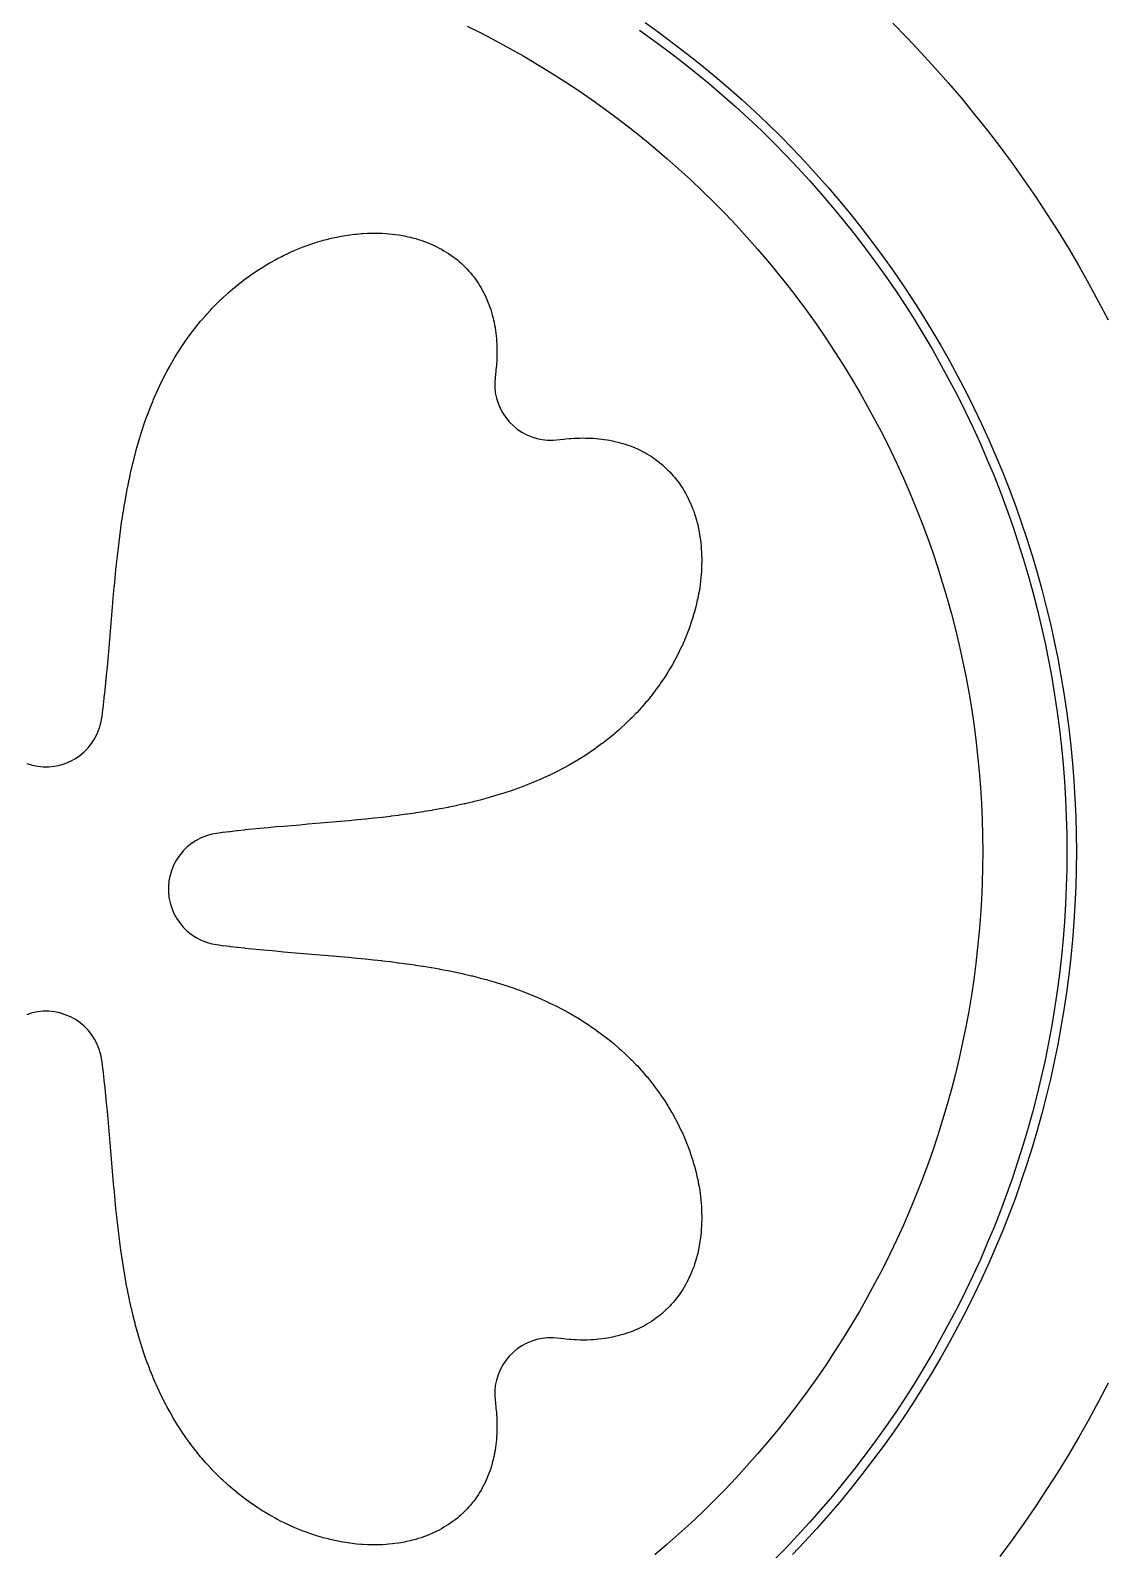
# Model space of a CAD drawing. Header units: metres. Extents: x 10 to 1210, y 10 to 2773.
# Drawn here: x 907.3 to 1021.7, y 1684.5 to 1846.6 of the extents above; entities that cross this region are included whole.
import ezdxf

# ---------------------------------------------------------------- set-up
doc = ezdxf.new("R2010")
doc.units = ezdxf.units.M
for name, color, linetype in [('ACIKLIK', 5, 'Continuous'), ('CAM_SABLON', 4, 'Continuous'), ('DIS_KENAR_V91_Z3', 1, 'Continuous'), ('LAMBA_T4_Z4', 3, 'Continuous')]:
    doc.layers.add(name, color=color, linetype=linetype)

msp = doc.modelspace()

# ---------------------------------------------------------------- linework, layer by layer
at = {"layer": 'ACIKLIK'}
msp.add_lwpolyline([(953.96, 1847.08), (955.49, 1846.32), (957.01, 1845.53), (958.51, 1844.71), (960, 1843.87), (961.47, 1843), (962.93, 1842.11), (964.37, 1841.19), (965.8, 1840.24), (967.21, 1839.28), (968.6, 1838.28), (969.98, 1837.27), (971.33, 1836.22), (972.67, 1835.16), (973.99, 1834.07), (975.29, 1832.96), (976.57, 1831.83), (977.84, 1830.67), (979.08, 1829.49), (980.3, 1828.3), (981.49, 1827.08), (982.67, 1825.84), (983.83, 1824.57), (984.96, 1823.29), (986.07, 1821.99), (987.16, 1820.67), (988.22, 1819.33), (989.27, 1817.98), (990.28, 1816.6), (991.28, 1815.21), (992.24, 1813.8), (993.19, 1812.37), (994.11, 1810.93), (995, 1809.47), (995.87, 1808), (996.71, 1806.51), (997.53, 1805.01), (998.32, 1803.49), (999.08, 1801.96), (999.82, 1800.42), (1000.53, 1798.86), (1001.21, 1797.29), (1001.86, 1795.71), (1002.49, 1794.12), (1003.09, 1792.52), (1003.66, 1790.91), (1004.2, 1789.28), (1004.72, 1787.65), (1005.2, 1786.01), (1005.66, 1784.36), (1006.09, 1782.71), (1006.49, 1781.04), (1006.86, 1779.38), (1007.2, 1777.7), (1007.51, 1776.02), (1007.79, 1774.33), (1008.05, 1772.64), (1008.27, 1770.94), (1008.46, 1769.24), (1008.63, 1767.54), (1008.76, 1765.84), (1008.86, 1764.13), (1008.94, 1762.42), (1008.98, 1760.71), (1009, 1759), (1009, 1759), (1008.98, 1757.29), (1008.94, 1755.58), (1008.86, 1753.87), (1008.76, 1752.16), (1008.63, 1750.46), (1008.46, 1748.76), (1008.27, 1747.06), (1008.05, 1745.36), (1007.79, 1743.67), (1007.51, 1741.98), (1007.2, 1740.3), (1006.86, 1738.62), (1006.49, 1736.96), (1006.09, 1735.29), (1005.66, 1733.64), (1005.2, 1731.99), (1004.72, 1730.35), (1004.2, 1728.72), (1003.66, 1727.09), (1003.09, 1725.48), (1002.49, 1723.88), (1001.86, 1722.29), (1001.21, 1720.71), (1000.53, 1719.14), (999.82, 1717.58), (999.08, 1716.04), (998.32, 1714.51), (997.53, 1712.99), (996.71, 1711.49), (995.87, 1710), (995, 1708.53), (994.11, 1707.07), (993.19, 1705.63), (992.24, 1704.2), (991.28, 1702.79), (990.28, 1701.4), (989.27, 1700.02), (988.22, 1698.67), (987.16, 1697.33), (986.07, 1696.01), (984.96, 1694.71), (983.83, 1693.43), (982.67, 1692.16), (981.49, 1690.92), (980.3, 1689.7), (979.08, 1688.51), (977.84, 1687.33), (976.57, 1686.17), (975.29, 1685.04), (973.99, 1683.93)], dxfattribs=at)
at = {"layer": 'CAM_SABLON'}
msp.add_lwpolyline([(972.37, 1846.65), (973.89, 1845.56), (975.39, 1844.45), (976.88, 1843.32), (978.34, 1842.15), (979.78, 1840.97), (981.2, 1839.75), (982.6, 1838.52), (983.97, 1837.25), (985.33, 1835.97), (986.66, 1834.66), (987.97, 1833.33), (989.25, 1831.97), (990.52, 1830.6), (991.75, 1829.2), (992.97, 1827.78), (994.15, 1826.34), (995.32, 1824.88), (996.45, 1823.39), (997.56, 1821.89), (998.65, 1820.37), (999.71, 1818.83), (1000.74, 1817.28), (1001.74, 1815.7), (1002.72, 1814.11), (1003.66, 1812.5), (1004.58, 1810.87), (1005.47, 1809.23), (1006.34, 1807.58), (1007.17, 1805.91), (1007.97, 1804.22), (1008.75, 1802.52), (1009.49, 1800.81), (1010.21, 1799.08), (1010.89, 1797.35), (1011.55, 1795.6), (1012.17, 1793.84), (1012.76, 1792.06), (1013.32, 1790.28), (1013.85, 1788.49), (1014.35, 1786.69), (1014.82, 1784.89), (1015.26, 1783.07), (1015.66, 1781.25), (1016.03, 1779.42), (1016.37, 1777.58), (1016.68, 1775.74), (1016.96, 1773.89), (1017.2, 1772.04), (1017.41, 1770.18), (1017.59, 1768.33), (1017.74, 1766.46), (1017.85, 1764.6), (1017.93, 1762.73), (1017.98, 1760.87), (1018, 1759), (1018, 1759), (1017.98, 1757.13), (1017.93, 1755.27), (1017.85, 1753.4), (1017.74, 1751.54), (1017.59, 1749.67), (1017.41, 1747.82), (1017.2, 1745.96), (1016.96, 1744.11), (1016.68, 1742.26), (1016.37, 1740.42), (1016.03, 1738.58), (1015.66, 1736.75), (1015.26, 1734.93), (1014.82, 1733.11), (1014.35, 1731.31), (1013.85, 1729.51), (1013.32, 1727.72), (1012.76, 1725.94), (1012.17, 1724.16), (1011.55, 1722.4), (1010.89, 1720.65), (1010.21, 1718.92), (1009.49, 1717.19), (1008.75, 1715.48), (1007.97, 1713.78), (1007.17, 1712.09), (1006.34, 1710.42), (1005.47, 1708.77), (1004.58, 1707.13), (1003.66, 1705.5), (1002.72, 1703.89), (1001.74, 1702.3), (1000.74, 1700.72), (999.71, 1699.17), (998.65, 1697.63), (997.56, 1696.11), (996.45, 1694.61), (995.32, 1693.12), (994.15, 1691.66), (992.97, 1690.22), (991.75, 1688.8), (990.52, 1687.4), (989.25, 1686.03), (987.97, 1684.67), (986.66, 1683.34)], dxfattribs=at)
at = {"layer": 'DIS_KENAR_V91_Z3'}
for points in [[(999.39, 1847.39), (1000.92, 1845.83), (1002.42, 1844.25), (1003.89, 1842.64), (1005.34, 1841.01), (1006.76, 1839.35), (1008.14, 1837.67), (1009.5, 1835.96), (1010.83, 1834.23), (1012.13, 1832.47), (1013.39, 1830.7), (1014.63, 1828.9), (1015.83, 1827.08), (1017.01, 1825.24), (1018.15, 1823.38), (1019.25, 1821.5), (1020.33, 1819.6), (1021.37, 1817.68), (1022.38, 1815.75)], [(906.95, 1768.41), (907.52, 1768.23), (908.11, 1768.11), (908.7, 1768.05), (909.3, 1768.05), (909.89, 1768.11), (910.48, 1768.23), (911.05, 1768.41), (911.6, 1768.64), (912.12, 1768.92), (912.61, 1769.26), (913.07, 1769.64), (913.49, 1770.07), (913.86, 1770.53), (914.18, 1771.03), (914.46, 1771.56), (914.68, 1772.12), (914.84, 1772.69), (914.97, 1773.43), (915.02, 1773.79), (915.02, 1773.85), (915.11, 1774.58), (915.12, 1774.64), (915.2, 1775.38), (915.21, 1775.43), (915.29, 1776.19), (915.3, 1776.23), (915.38, 1777), (915.46, 1777.83), (915.54, 1778.66), (915.61, 1779.5), (915.69, 1780.35), (915.76, 1781.21), (915.83, 1782.07), (915.91, 1782.94), (915.98, 1783.81), (916.05, 1784.68), (916.05, 1784.68), (916.13, 1785.55), (916.13, 1785.56), (916.2, 1786.42), (916.21, 1786.44), (916.28, 1787.3), (916.29, 1787.32), (916.37, 1788.18), (916.37, 1788.21), (916.45, 1789.06), (916.46, 1789.1), (916.55, 1789.95), (916.55, 1789.98), (916.64, 1790.83), (916.65, 1790.87), (916.75, 1791.71), (916.75, 1791.76), (916.86, 1792.6), (916.86, 1792.65), (916.98, 1793.48), (916.98, 1793.53), (917.1, 1794.36), (917.11, 1794.42), (917.24, 1795.23), (917.25, 1795.3), (917.38, 1796.11), (917.39, 1796.18), (917.53, 1796.98), (917.55, 1797.05), (917.7, 1797.85), (917.71, 1797.93), (917.87, 1798.71), (917.89, 1798.79), (918.06, 1799.57), (918.08, 1799.66), (918.26, 1800.42), (918.28, 1800.51), (918.47, 1801.27), (918.5, 1801.36), (918.7, 1802.11), (918.73, 1802.21), (918.94, 1802.94), (918.97, 1803.05), (919.2, 1803.77), (919.23, 1803.88), (919.48, 1804.63), (919.52, 1804.75), (919.77, 1805.45), (919.81, 1805.56), (920.07, 1806.25), (920.12, 1806.37), (920.39, 1807.04), (920.44, 1807.16), (920.72, 1807.82), (920.78, 1807.95), (921.07, 1808.59), (921.13, 1808.72), (921.44, 1809.35), (921.51, 1809.48), (921.83, 1810.1), (921.9, 1810.23), (922.23, 1810.84), (922.3, 1810.97), (922.64, 1811.56), (922.72, 1811.69), (923.08, 1812.27), (923.16, 1812.4), (923.53, 1812.97), (923.62, 1813.1), (924, 1813.65), (924.09, 1813.78), (924.48, 1814.31), (924.58, 1814.45), (924.99, 1814.97), (925.09, 1815.1), (925.5, 1815.6), (925.61, 1815.73), (926.04, 1816.22), (926.15, 1816.35), (926.59, 1816.82), (926.7, 1816.94), (927.15, 1817.4), (927.27, 1817.53), (927.73, 1817.97), (927.85, 1818.09), (928.32, 1818.52), (928.45, 1818.63), (928.93, 1819.04), (929.06, 1819.16), (929.54, 1819.55), (929.68, 1819.66), (930.18, 1820.04), (930.32, 1820.14), (930.82, 1820.51), (930.96, 1820.61), (931.47, 1820.95), (931.62, 1821.05), (932.13, 1821.38), (932.29, 1821.47), (932.8, 1821.78), (932.96, 1821.87), (933.48, 1822.16), (933.64, 1822.25), (934.17, 1822.52), (934.34, 1822.6), (934.87, 1822.85), (935.03, 1822.93), (935.56, 1823.17), (935.73, 1823.24), (936.27, 1823.45), (936.44, 1823.52), (936.97, 1823.72), (937.15, 1823.78), (937.68, 1823.96), (937.87, 1824.02), (938.39, 1824.17), (938.58, 1824.23), (939.1, 1824.36), (939.29, 1824.41), (939.81, 1824.53), (940.01, 1824.57), (940.52, 1824.67), (940.72, 1824.71), (941.22, 1824.79), (941.43, 1824.82), (941.92, 1824.88), (942.13, 1824.9), (942.62, 1824.94), (942.83, 1824.96), (943.31, 1824.98), (943.53, 1824.99), (943.99, 1825), (944.21, 1825), (944.66, 1824.99), (944.89, 1824.98), (945.32, 1824.95), (945.56, 1824.93), (945.98, 1824.89), (946.22, 1824.86), (946.62, 1824.81), (946.86, 1824.77), (947.25, 1824.7), (947.49, 1824.65), (947.86, 1824.57), (948.11, 1824.5), (948.46, 1824.41), (948.72, 1824.33), (949.05, 1824.23), (949.31, 1824.14), (949.62, 1824.02), (949.88, 1823.92), (950.17, 1823.79), (950.43, 1823.67), (950.71, 1823.54), (950.97, 1823.41), (951.23, 1823.27), (951.48, 1823.12), (951.73, 1822.97), (951.98, 1822.81), (952.21, 1822.65), (952.45, 1822.48), (952.67, 1822.32), (952.91, 1822.13), (953.11, 1821.96), (953.34, 1821.75), (953.53, 1821.58), (953.75, 1821.36), (953.92, 1821.18), (954.13, 1820.95), (954.3, 1820.76), (954.5, 1820.52), (954.65, 1820.33), (954.84, 1820.08), (954.98, 1819.87), (955.15, 1819.62), (955.29, 1819.4), (955.44, 1819.15), (955.57, 1818.92), (955.71, 1818.66), (955.83, 1818.42), (955.96, 1818.15), (956.07, 1817.9), (956.18, 1817.64), (956.28, 1817.37), (956.37, 1817.11), (956.47, 1816.83), (956.55, 1816.58), (956.63, 1816.28), (956.7, 1816.03), (956.77, 1815.72), (956.83, 1815.48), (956.89, 1815.16), (956.93, 1814.91), (956.98, 1814.58), (957.01, 1814.34), (957.05, 1814), (957.08, 1813.77), (957.1, 1813.41), (957.11, 1813.19), (957.13, 1812.82), (957.13, 1812.61), (957.14, 1812.22), (957.13, 1812.02), (957.12, 1811.63), (957.11, 1811.43), (957.09, 1811.03), (957.07, 1810.85), (957.03, 1810.44), (957.01, 1810.26), (956.97, 1809.94), (956.9, 1809.13), (956.9, 1808.55), (956.96, 1807.97), (957.08, 1807.4), (957.25, 1806.85), (957.48, 1806.31), (957.75, 1805.79), (958.08, 1805.31), (958.45, 1804.86), (958.86, 1804.45), (959.31, 1804.08), (959.79, 1803.75), (960.31, 1803.48), (960.85, 1803.25), (961.4, 1803.08), (961.97, 1802.96), (962.55, 1802.9), (963.14, 1802.9), (963.89, 1802.97), (964.26, 1803.01), (964.44, 1803.03), (964.85, 1803.07), (965.03, 1803.09), (965.43, 1803.11), (965.63, 1803.12), (966.02, 1803.13), (966.22, 1803.14), (966.61, 1803.13), (966.82, 1803.13), (967.19, 1803.11), (967.41, 1803.1), (967.77, 1803.08), (968, 1803.05), (968.34, 1803.01), (968.58, 1802.98), (968.91, 1802.93), (969.16, 1802.89), (969.48, 1802.83), (969.72, 1802.77), (970.03, 1802.7), (970.28, 1802.63), (970.58, 1802.55), (970.83, 1802.47), (971.11, 1802.37), (971.37, 1802.28), (971.64, 1802.18), (971.9, 1802.07), (972.15, 1801.96), (972.42, 1801.83), (972.66, 1801.71), (972.92, 1801.57), (973.15, 1801.44), (973.4, 1801.29), (973.62, 1801.15), (973.87, 1800.98), (974.08, 1800.84), (974.33, 1800.65), (974.52, 1800.5), (974.76, 1800.3), (974.95, 1800.13), (975.18, 1799.92), (975.36, 1799.75), (975.58, 1799.53), (975.75, 1799.34), (975.96, 1799.11), (976.13, 1798.91), (976.32, 1798.67), (976.48, 1798.45), (976.65, 1798.21), (976.81, 1797.98), (976.97, 1797.73), (977.12, 1797.48), (977.27, 1797.23), (977.41, 1796.97), (977.54, 1796.71), (977.67, 1796.43), (977.79, 1796.17), (977.92, 1795.88), (978.02, 1795.62), (978.14, 1795.31), (978.23, 1795.05), (978.33, 1794.72), (978.41, 1794.46), (978.5, 1794.11), (978.57, 1793.86), (978.65, 1793.49), (978.7, 1793.25), (978.77, 1792.86), (978.81, 1792.62), (978.86, 1792.22), (978.89, 1791.98), (978.93, 1791.56), (978.95, 1791.32), (978.98, 1790.89), (978.99, 1790.66), (979, 1790.21), (979, 1789.99), (978.99, 1789.53), (978.98, 1789.31), (978.96, 1788.83), (978.94, 1788.62), (978.9, 1788.13), (978.88, 1787.92), (978.82, 1787.43), (978.79, 1787.22), (978.71, 1786.72), (978.67, 1786.52), (978.57, 1786.01), (978.53, 1785.81), (978.41, 1785.29), (978.36, 1785.1), (978.23, 1784.58), (978.17, 1784.39), (978.02, 1783.87), (977.96, 1783.68), (977.78, 1783.15), (977.72, 1782.97), (977.52, 1782.44), (977.45, 1782.27), (977.24, 1781.73), (977.17, 1781.56), (976.93, 1781.03), (976.85, 1780.87), (976.6, 1780.34), (976.52, 1780.17), (976.25, 1779.64), (976.16, 1779.48), (975.87, 1778.96), (975.78, 1778.8), (975.47, 1778.29), (975.38, 1778.13), (975.05, 1777.62), (974.95, 1777.47), (974.61, 1776.96), (974.51, 1776.82), (974.14, 1776.32), (974.04, 1776.18), (973.66, 1775.68), (973.55, 1775.54), (973.16, 1775.06), (973.04, 1774.93), (972.63, 1774.45), (972.52, 1774.32), (972.09, 1773.85), (971.97, 1773.73), (971.53, 1773.27), (971.4, 1773.15), (970.94, 1772.7), (970.82, 1772.59), (970.35, 1772.15), (970.22, 1772.04), (969.73, 1771.61), (969.6, 1771.5), (969.1, 1771.09), (968.97, 1770.99), (968.45, 1770.58), (968.31, 1770.48), (967.78, 1770.09), (967.65, 1770), (967.1, 1769.62), (966.97, 1769.53), (966.4, 1769.16), (966.27, 1769.08), (965.69, 1768.72), (965.56, 1768.64), (964.97, 1768.3), (964.84, 1768.23), (964.23, 1767.9), (964.1, 1767.83), (963.48, 1767.51), (963.35, 1767.44), (962.72, 1767.13), (962.59, 1767.07), (961.95, 1766.78), (961.82, 1766.72), (961.16, 1766.44), (961.04, 1766.39), (960.37, 1766.12), (960.25, 1766.07), (959.56, 1765.81), (959.45, 1765.77), (958.75, 1765.52), (958.64, 1765.48), (957.97, 1765.26), (957.87, 1765.23), (957.14, 1765), (957.03, 1764.97), (956.3, 1764.76), (956.2, 1764.73), (955.45, 1764.52), (955.35, 1764.5), (954.6, 1764.31), (954.5, 1764.28), (953.74, 1764.1), (953.65, 1764.08), (952.87, 1763.91), (952.79, 1763.89), (952, 1763.73), (951.92, 1763.71), (951.12, 1763.56), (951.05, 1763.55), (950.24, 1763.4), (950.17, 1763.39), (949.36, 1763.26), (949.29, 1763.25), (948.47, 1763.12), (948.41, 1763.11), (947.58, 1762.99), (947.53, 1762.98), (946.69, 1762.87), (946.64, 1762.86), (945.8, 1762.76), (945.76, 1762.75), (944.91, 1762.65), (944.87, 1762.65), (944.02, 1762.55), (943.98, 1762.55), (943.13, 1762.46), (943.09, 1762.46), (942.24, 1762.37), (942.21, 1762.37), (941.35, 1762.29), (941.32, 1762.29), (940.46, 1762.21), (940.44, 1762.21), (939.57, 1762.13), (939.56, 1762.13), (938.69, 1762.05), (938.68, 1762.05), (937.82, 1761.98), (936.94, 1761.91), (936.08, 1761.83), (935.23, 1761.76), (934.38, 1761.69), (933.54, 1761.62), (932.7, 1761.54), (931.87, 1761.46), (931.05, 1761.38), (930.23, 1761.3), (930.19, 1761.29), (929.43, 1761.21), (929.38, 1761.2), (928.64, 1761.12), (928.58, 1761.11), (927.85, 1761.02), (927.79, 1761.02), (927.43, 1760.97), (926.69, 1760.84), (926.12, 1760.68), (925.56, 1760.46), (925.03, 1760.18), (924.53, 1759.86), (924.07, 1759.49), (923.64, 1759.07), (923.26, 1758.61), (922.92, 1758.12), (922.64, 1757.6), (922.41, 1757.05), (922.23, 1756.48), (922.11, 1755.89), (922.05, 1755.3), (922.05, 1754.7), (922.11, 1754.11), (922.23, 1753.52), (922.41, 1752.95), (922.64, 1752.4), (922.92, 1751.88), (923.26, 1751.39), (923.64, 1750.93), (924.07, 1750.51), (924.53, 1750.14), (925.03, 1749.82), (925.56, 1749.54), (926.12, 1749.32), (926.69, 1749.16), (927.43, 1749.03), (927.79, 1748.98), (927.85, 1748.98), (928.58, 1748.89), (928.64, 1748.88), (929.38, 1748.8), (929.43, 1748.79), (930.19, 1748.71), (930.23, 1748.7), (931, 1748.62), (931.83, 1748.54), (932.66, 1748.46), (933.5, 1748.39), (934.35, 1748.31), (935.21, 1748.24), (936.07, 1748.17), (936.94, 1748.09), (937.81, 1748.02), (938.68, 1747.95), (938.68, 1747.95), (939.55, 1747.87), (939.56, 1747.87), (940.42, 1747.8), (940.44, 1747.79), (941.3, 1747.72), (941.32, 1747.71), (942.18, 1747.63), (942.21, 1747.63), (943.06, 1747.55), (943.1, 1747.54), (943.95, 1747.45), (943.98, 1747.45), (944.83, 1747.36), (944.87, 1747.35), (945.71, 1747.25), (945.76, 1747.25), (946.6, 1747.14), (946.65, 1747.14), (947.48, 1747.02), (947.53, 1747.02), (948.36, 1746.9), (948.42, 1746.89), (949.23, 1746.76), (949.3, 1746.75), (950.11, 1746.62), (950.18, 1746.61), (950.98, 1746.47), (951.05, 1746.45), (951.85, 1746.3), (951.93, 1746.29), (952.71, 1746.13), (952.79, 1746.11), (953.57, 1745.94), (953.66, 1745.92), (954.42, 1745.74), (954.51, 1745.72), (955.27, 1745.53), (955.36, 1745.5), (956.11, 1745.3), (956.21, 1745.27), (956.94, 1745.06), (957.05, 1745.03), (957.77, 1744.8), (957.88, 1744.77), (958.63, 1744.52), (958.75, 1744.48), (959.45, 1744.23), (959.56, 1744.19), (960.25, 1743.93), (960.37, 1743.88), (961.04, 1743.61), (961.16, 1743.56), (961.82, 1743.28), (961.95, 1743.22), (962.59, 1742.93), (962.72, 1742.87), (963.35, 1742.56), (963.48, 1742.49), (964.1, 1742.17), (964.23, 1742.1), (964.84, 1741.77), (964.97, 1741.7), (965.56, 1741.36), (965.69, 1741.28), (966.27, 1740.92), (966.4, 1740.84), (966.97, 1740.47), (967.1, 1740.38), (967.65, 1740), (967.78, 1739.91), (968.31, 1739.52), (968.45, 1739.42), (968.97, 1739.01), (969.1, 1738.91), (969.6, 1738.5), (969.73, 1738.39), (970.22, 1737.96), (970.35, 1737.85), (970.82, 1737.41), (970.94, 1737.3), (971.4, 1736.85), (971.53, 1736.73), (971.97, 1736.27), (972.09, 1736.15), (972.52, 1735.68), (972.63, 1735.55), (973.04, 1735.07), (973.16, 1734.94), (973.55, 1734.46), (973.66, 1734.32), (974.04, 1733.82), (974.14, 1733.68), (974.51, 1733.18), (974.61, 1733.04), (974.95, 1732.53), (975.05, 1732.38), (975.38, 1731.87), (975.47, 1731.71), (975.78, 1731.2), (975.87, 1731.04), (976.16, 1730.52), (976.25, 1730.36), (976.52, 1729.83), (976.6, 1729.66), (976.85, 1729.13), (976.93, 1728.97), (977.17, 1728.44), (977.24, 1728.27), (977.45, 1727.73), (977.52, 1727.56), (977.72, 1727.03), (977.78, 1726.85), (977.96, 1726.32), (978.02, 1726.13), (978.17, 1725.61), (978.23, 1725.42), (978.36, 1724.9), (978.41, 1724.71), (978.53, 1724.19), (978.57, 1723.99), (978.67, 1723.48), (978.71, 1723.28), (978.79, 1722.78), (978.82, 1722.57), (978.88, 1722.08), (978.9, 1721.87), (978.94, 1721.38), (978.96, 1721.17), (978.98, 1720.69), (978.99, 1720.47), (979, 1720.01), (979, 1719.79), (978.99, 1719.34), (978.98, 1719.11), (978.95, 1718.68), (978.93, 1718.44), (978.89, 1718.02), (978.86, 1717.78), (978.81, 1717.38), (978.77, 1717.14), (978.7, 1716.75), (978.65, 1716.51), (978.57, 1716.14), (978.5, 1715.89), (978.41, 1715.54), (978.33, 1715.28), (978.23, 1714.95), (978.14, 1714.69), (978.02, 1714.38), (977.92, 1714.12), (977.79, 1713.83), (977.67, 1713.57), (977.54, 1713.29), (977.41, 1713.03), (977.27, 1712.77), (977.12, 1712.52), (976.97, 1712.27), (976.81, 1712.02), (976.65, 1711.79), (976.48, 1711.55), (976.32, 1711.33), (976.13, 1711.09), (975.96, 1710.89), (975.75, 1710.66), (975.58, 1710.47), (975.36, 1710.25), (975.18, 1710.08), (974.95, 1709.87), (974.76, 1709.7), (974.52, 1709.5), (974.33, 1709.35), (974.08, 1709.16), (973.87, 1709.02), (973.62, 1708.85), (973.4, 1708.71), (973.15, 1708.56), (972.92, 1708.43), (972.66, 1708.29), (972.42, 1708.17), (972.15, 1708.04), (971.9, 1707.93), (971.64, 1707.82), (971.37, 1707.72), (971.11, 1707.63), (970.83, 1707.53), (970.58, 1707.45), (970.28, 1707.37), (970.03, 1707.3), (969.72, 1707.23), (969.48, 1707.17), (969.16, 1707.11), (968.91, 1707.07), (968.58, 1707.02), (968.34, 1706.99), (968, 1706.95), (967.77, 1706.92), (967.41, 1706.9), (967.19, 1706.89), (966.82, 1706.87), (966.61, 1706.87), (966.22, 1706.86), (966.02, 1706.87), (965.63, 1706.88), (965.43, 1706.89), (965.03, 1706.91), (964.85, 1706.93), (964.44, 1706.97), (964.26, 1706.99), (963.94, 1707.03), (963.13, 1707.1), (962.55, 1707.1), (961.97, 1707.04), (961.4, 1706.92), (960.85, 1706.75), (960.31, 1706.52), (959.79, 1706.25), (959.31, 1705.92), (958.86, 1705.55), (958.45, 1705.14), (958.08, 1704.69), (957.75, 1704.21), (957.48, 1703.69), (957.25, 1703.15), (957.08, 1702.6), (956.96, 1702.03), (956.9, 1701.45), (956.9, 1700.86), (956.97, 1700.11), (957.01, 1699.74), (957.03, 1699.56), (957.07, 1699.15), (957.09, 1698.97), (957.11, 1698.57), (957.12, 1698.37), (957.13, 1697.98), (957.14, 1697.78), (957.13, 1697.39), (957.13, 1697.18), (957.11, 1696.81), (957.1, 1696.59), (957.08, 1696.23), (957.05, 1696), (957.01, 1695.66), (956.98, 1695.42), (956.93, 1695.09), (956.89, 1694.84), (956.83, 1694.52), (956.77, 1694.28), (956.7, 1693.97), (956.63, 1693.72), (956.55, 1693.42), (956.47, 1693.17), (956.37, 1692.89), (956.28, 1692.63), (956.18, 1692.36), (956.07, 1692.1), (955.96, 1691.85), (955.83, 1691.58), (955.71, 1691.34), (955.57, 1691.08), (955.44, 1690.85), (955.29, 1690.6), (955.15, 1690.38), (954.98, 1690.13), (954.84, 1689.92), (954.65, 1689.67), (954.5, 1689.48), (954.3, 1689.24), (954.13, 1689.05), (953.92, 1688.82), (953.75, 1688.64), (953.53, 1688.42), (953.34, 1688.25), (953.11, 1688.04), (952.91, 1687.87), (952.67, 1687.68), (952.45, 1687.52), (952.21, 1687.35), (951.98, 1687.19), (951.73, 1687.03), (951.48, 1686.88), (951.23, 1686.73), (950.97, 1686.59), (950.71, 1686.46), (950.43, 1686.33), (950.17, 1686.21), (949.88, 1686.08), (949.62, 1685.98), (949.31, 1685.86), (949.05, 1685.77), (948.72, 1685.67), (948.46, 1685.59), (948.11, 1685.5), (947.86, 1685.43), (947.49, 1685.35), (947.25, 1685.3), (946.86, 1685.23), (946.62, 1685.19), (946.22, 1685.14), (945.98, 1685.11), (945.56, 1685.07), (945.32, 1685.05), (944.89, 1685.02), (944.66, 1685.01), (944.21, 1685), (943.99, 1685), (943.53, 1685.01), (943.31, 1685.02), (942.83, 1685.04), (942.62, 1685.06), (942.13, 1685.1), (941.92, 1685.12), (941.43, 1685.18), (941.22, 1685.21), (940.72, 1685.29), (940.52, 1685.33), (940.01, 1685.43), (939.81, 1685.47), (939.29, 1685.59), (939.1, 1685.64), (938.58, 1685.77), (938.39, 1685.83), (937.87, 1685.98), (937.68, 1686.04), (937.15, 1686.22), (936.97, 1686.28), (936.44, 1686.48), (936.27, 1686.55), (935.73, 1686.76), (935.56, 1686.83), (935.03, 1687.07), (934.87, 1687.15), (934.34, 1687.4), (934.17, 1687.48), (933.64, 1687.75), (933.48, 1687.84), (932.96, 1688.13), (932.8, 1688.22), (932.29, 1688.53), (932.13, 1688.62), (931.62, 1688.95), (931.47, 1689.05), (930.96, 1689.39), (930.82, 1689.49), (930.32, 1689.86), (930.18, 1689.96), (929.68, 1690.34), (929.54, 1690.45), (929.06, 1690.84), (928.93, 1690.96), (928.45, 1691.37), (928.32, 1691.48), (927.85, 1691.91), (927.73, 1692.03), (927.27, 1692.47), (927.15, 1692.6), (926.7, 1693.06), (926.59, 1693.18), (926.15, 1693.65), (926.04, 1693.78), (925.61, 1694.27), (925.5, 1694.4), (925.09, 1694.9), (924.99, 1695.03), (924.58, 1695.55), (924.48, 1695.69), (924.09, 1696.22), (924, 1696.35), (923.62, 1696.9), (923.53, 1697.03), (923.16, 1697.6), (923.08, 1697.73), (922.72, 1698.31), (922.64, 1698.44), (922.3, 1699.03), (922.23, 1699.16), (921.9, 1699.77), (921.83, 1699.9), (921.51, 1700.52), (921.44, 1700.65), (921.13, 1701.28), (921.07, 1701.41), (920.78, 1702.05), (920.72, 1702.18), (920.44, 1702.84), (920.39, 1702.96), (920.12, 1703.63), (920.07, 1703.75), (919.81, 1704.44), (919.77, 1704.55), (919.52, 1705.25), (919.48, 1705.36), (919.26, 1706.03), (919.23, 1706.13), (919, 1706.86), (918.97, 1706.97), (918.76, 1707.7), (918.73, 1707.8), (918.52, 1708.55), (918.5, 1708.65), (918.31, 1709.4), (918.28, 1709.5), (918.1, 1710.26), (918.08, 1710.35), (917.91, 1711.13), (917.89, 1711.21), (917.73, 1712), (917.71, 1712.08), (917.56, 1712.88), (917.55, 1712.95), (917.4, 1713.76), (917.39, 1713.83), (917.26, 1714.64), (917.25, 1714.71), (917.12, 1715.53), (917.11, 1715.59), (916.99, 1716.42), (916.98, 1716.47), (916.87, 1717.31), (916.86, 1717.36), (916.76, 1718.2), (916.75, 1718.24), (916.65, 1719.09), (916.65, 1719.13), (916.55, 1719.98), (916.55, 1720.02), (916.46, 1720.87), (916.46, 1720.91), (916.37, 1721.76), (916.37, 1721.79), (916.29, 1722.65), (916.29, 1722.68), (916.21, 1723.54), (916.21, 1723.56), (916.13, 1724.43), (916.13, 1724.44), (916.05, 1725.31), (916.05, 1725.32), (915.98, 1726.18), (915.91, 1727.06), (915.83, 1727.92), (915.76, 1728.77), (915.69, 1729.62), (915.62, 1730.46), (915.54, 1731.3), (915.46, 1732.13), (915.38, 1732.95), (915.3, 1733.77), (915.29, 1733.81), (915.21, 1734.57), (915.2, 1734.62), (915.12, 1735.36), (915.11, 1735.42), (915.02, 1736.15), (915.02, 1736.21), (914.97, 1736.57), (914.84, 1737.31), (914.68, 1737.88), (914.46, 1738.44), (914.18, 1738.97), (913.86, 1739.47), (913.49, 1739.93), (913.07, 1740.36), (912.61, 1740.74), (912.12, 1741.08), (911.6, 1741.36), (911.05, 1741.59), (910.48, 1741.77), (909.89, 1741.89), (909.3, 1741.95), (908.7, 1741.95), (908.11, 1741.89), (907.52, 1741.77), (906.95, 1741.59)], [(1022.38, 1702.25), (1021.37, 1700.32), (1020.33, 1698.4), (1019.25, 1696.5), (1018.15, 1694.62), (1017.01, 1692.76), (1015.83, 1690.92), (1014.63, 1689.1), (1013.39, 1687.3), (1012.13, 1685.53), (1010.83, 1683.77)]]:
    msp.add_lwpolyline(points, dxfattribs=at)
at = {"layer": 'LAMBA_T4_Z4'}
msp.add_lwpolyline([(972.95, 1847.47), (974.48, 1846.37), (976, 1845.25), (977.49, 1844.1), (978.97, 1842.93), (980.42, 1841.73), (981.85, 1840.51), (983.27, 1839.26), (984.66, 1837.99), (986.02, 1836.69), (987.37, 1835.37), (988.69, 1834.02), (989.99, 1832.66), (991.26, 1831.27), (992.51, 1829.85), (993.73, 1828.42), (994.93, 1826.97), (996.1, 1825.49), (997.25, 1824), (998.37, 1822.48), (999.47, 1820.95), (1000.54, 1819.39), (1001.58, 1817.82), (1002.59, 1816.23), (1003.57, 1814.62), (1004.53, 1813), (1005.46, 1811.36), (1006.36, 1809.7), (1007.23, 1808.03), (1008.07, 1806.34), (1008.88, 1804.64), (1009.66, 1802.93), (1010.41, 1801.2), (1011.14, 1799.46), (1011.83, 1797.7), (1012.49, 1795.94), (1013.12, 1794.16), (1013.71, 1792.37), (1014.28, 1790.58), (1014.82, 1788.77), (1015.32, 1786.95), (1015.79, 1785.13), (1016.23, 1783.29), (1016.64, 1781.45), (1017.02, 1779.61), (1017.36, 1777.75), (1017.67, 1775.89), (1017.95, 1774.03), (1018.19, 1772.16), (1018.41, 1770.29), (1018.59, 1768.41), (1018.74, 1766.53), (1018.85, 1764.65), (1018.93, 1762.77), (1018.98, 1760.88), (1019, 1759), (1019, 1759), (1018.98, 1757.12), (1018.93, 1755.23), (1018.85, 1753.35), (1018.74, 1751.47), (1018.59, 1749.59), (1018.41, 1747.71), (1018.19, 1745.84), (1017.95, 1743.97), (1017.67, 1742.11), (1017.36, 1740.25), (1017.02, 1738.39), (1016.64, 1736.55), (1016.23, 1734.71), (1015.79, 1732.87), (1015.32, 1731.05), (1014.82, 1729.23), (1014.28, 1727.42), (1013.71, 1725.63), (1013.12, 1723.84), (1012.49, 1722.06), (1011.83, 1720.3), (1011.14, 1718.54), (1010.41, 1716.8), (1009.66, 1715.07), (1008.88, 1713.36), (1008.07, 1711.66), (1007.23, 1709.97), (1006.36, 1708.3), (1005.46, 1706.64), (1004.53, 1705), (1003.57, 1703.38), (1002.59, 1701.77), (1001.58, 1700.18), (1000.54, 1698.61), (999.47, 1697.05), (998.37, 1695.52), (997.25, 1694), (996.1, 1692.51), (994.93, 1691.03), (993.73, 1689.58), (992.51, 1688.15), (991.26, 1686.73), (989.99, 1685.34), (988.69, 1683.98)], dxfattribs=at)

doc.saveas('drawing.dxf')
